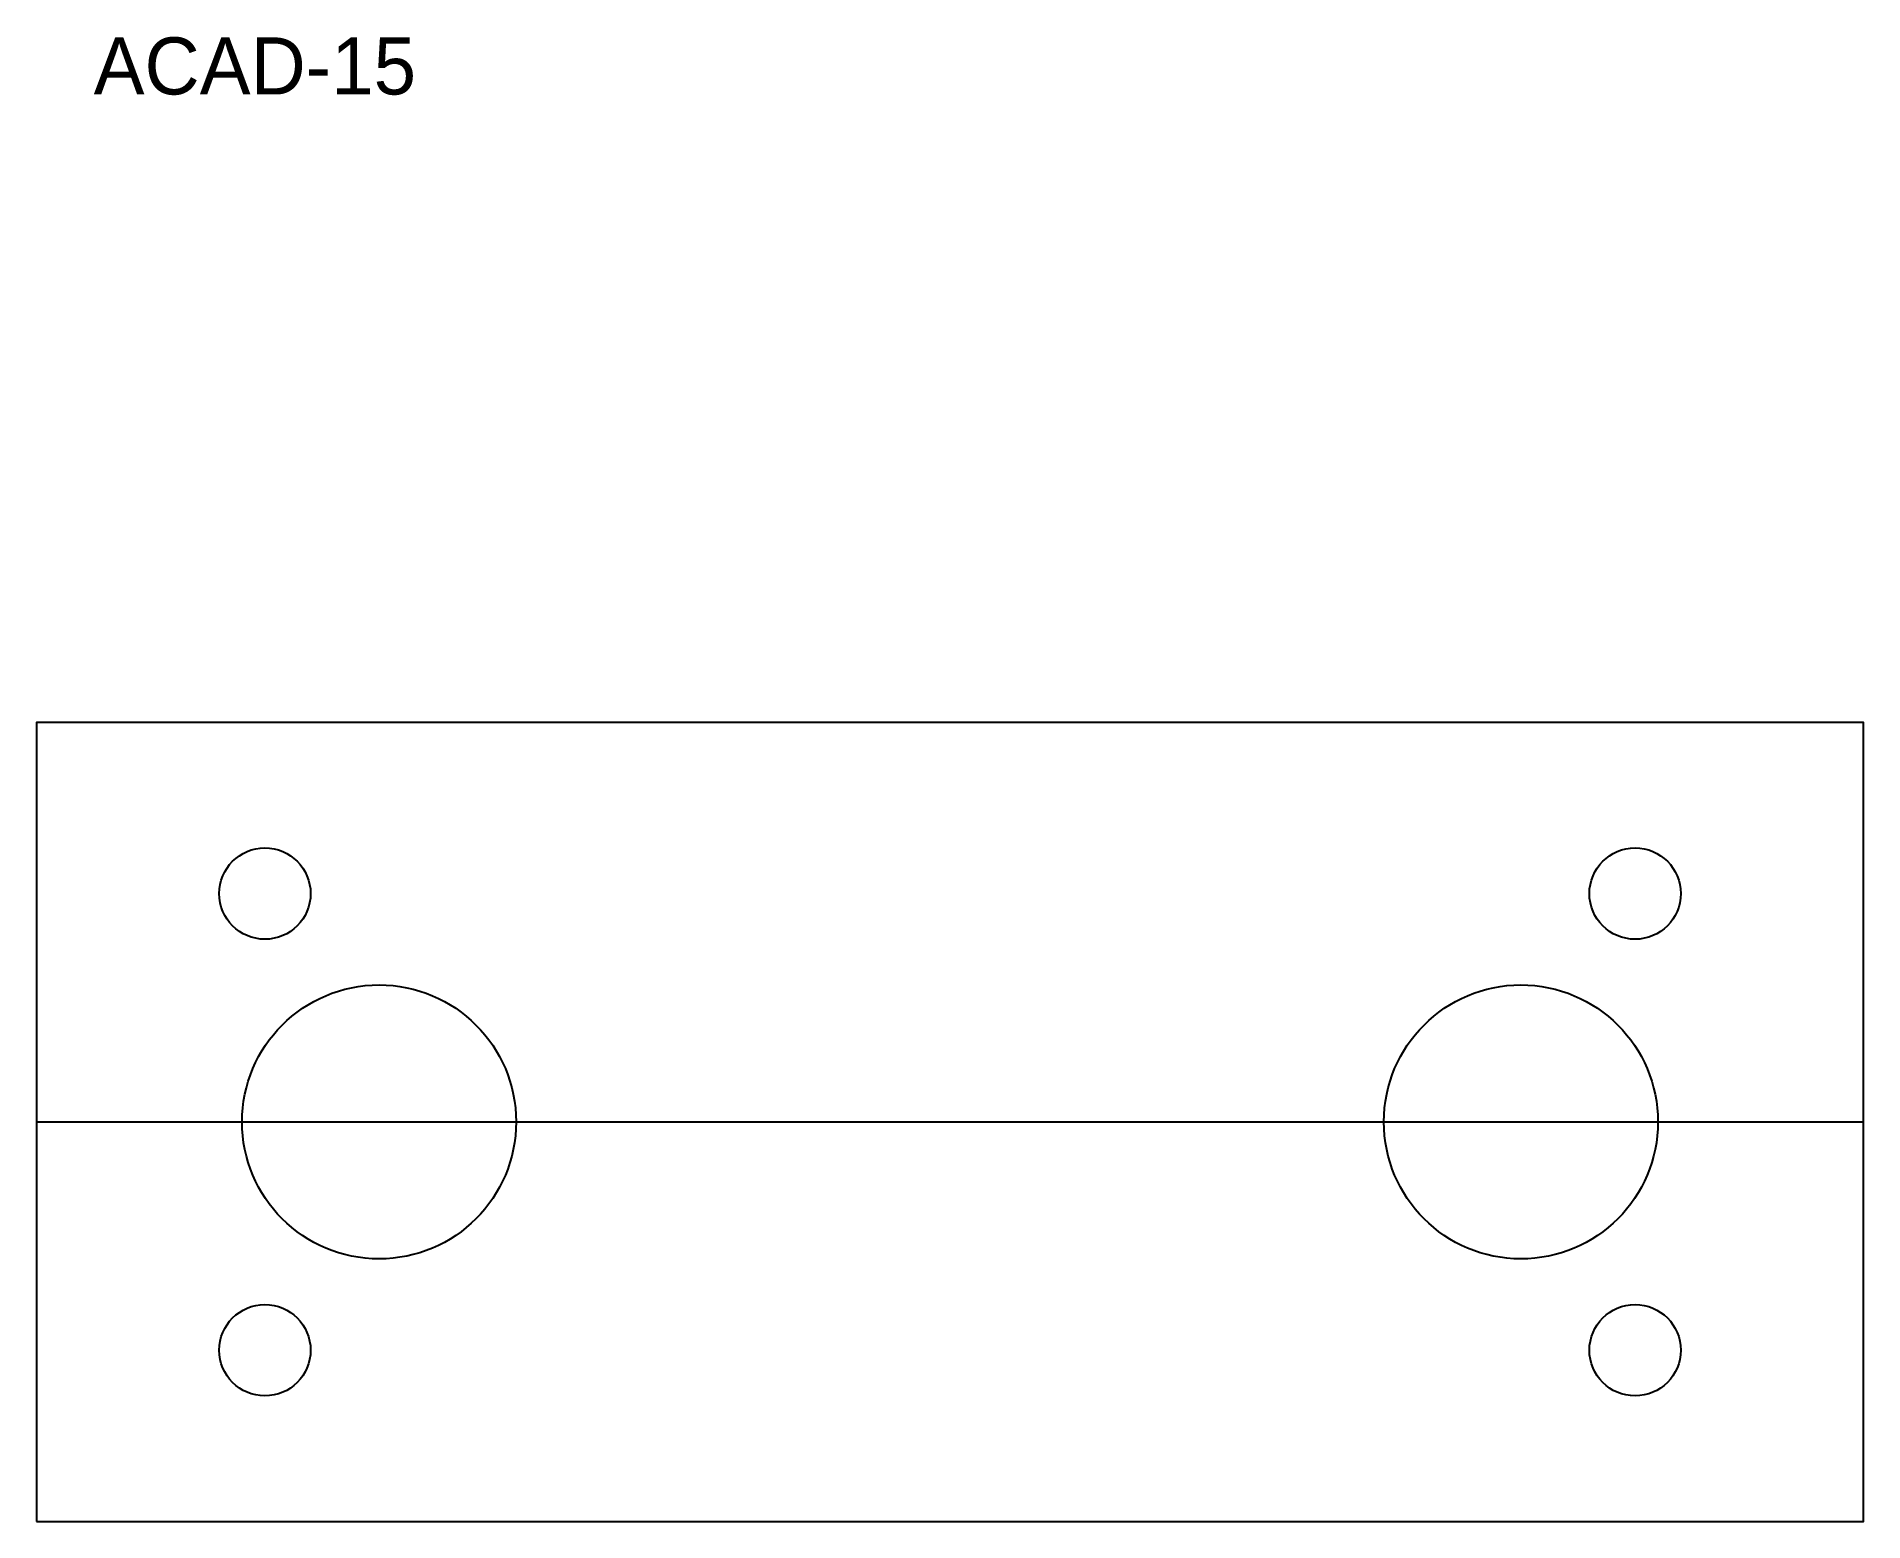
# Model space of a CAD drawing. Header units: metres. Extents: x 0 to 160, y 0 to 130.
import ezdxf

# ---------------------------------------------------------------- set-up
doc = ezdxf.new("R2010")
doc.units = ezdxf.units.M
for name, color, linetype in [('ANNOTATION', 7, 'Continuous'), ('CENTER', 7, 'Continuous'), ('HOLE', 7, 'Continuous'), ('OUTLINE', 7, 'Continuous')]:
    doc.layers.add(name, color=color, linetype=linetype)

msp = doc.modelspace()

# ---------------------------------------------------------------- linework, layer by layer
at = {"layer": 'CENTER'}
msp.add_line((0, 35), (160, 35), dxfattribs=at)
at = {"layer": 'HOLE'}
for centre, radius in [((20, 55), 4), ((140, 55), 4), ((30, 35), 12), ((130, 35), 12), ((20, 15), 4), ((140, 15), 4)]:
    msp.add_circle(centre, radius, dxfattribs=at)
at = {"layer": 'OUTLINE'}
msp.add_lwpolyline([(0, 0), (160, 0), (160, 70), (0, 70)], close=True, dxfattribs=at)

# ---------------------------------------------------------------- texts
at = {"layer": 'ANNOTATION'}
msp.add_text('ACAD-15', height=5, dxfattribs=at).set_placement((5, 125))

doc.saveas('drawing.dxf')
